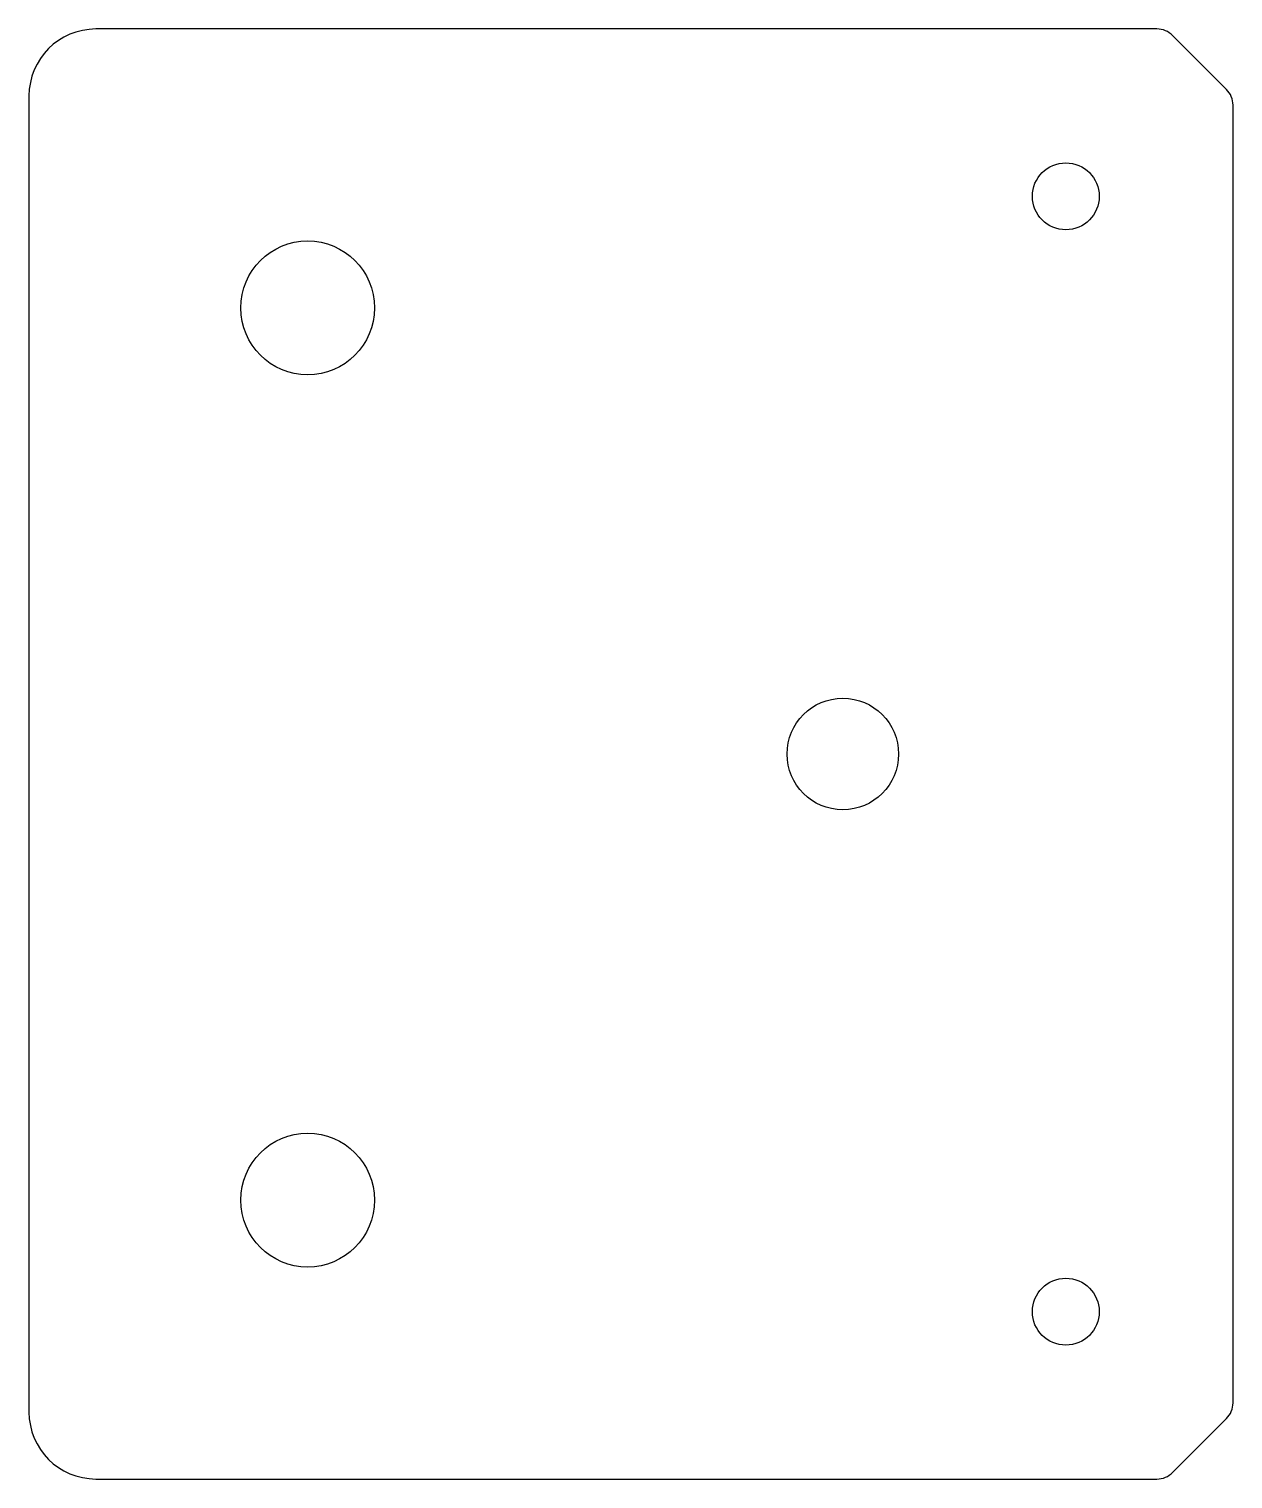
# Model space of a CAD drawing. Extents: x -27.5 to 26.5, y -32.5 to 32.5.
import ezdxf

# ---------------------------------------------------------------- set-up
doc = ezdxf.new("R2010")
doc.units = 0
doc.layers.add('Pocket010_cs', color=7, linetype='CONTINUOUS')

msp = doc.modelspace()

# ---------------------------------------------------------------- linework, layer by layer
at = {"layer": 'Pocket010_cs'}
for p, q in [((23.0858, 32.5, 0.75), (-24.5, 32.5, 0.75)), ((23.7929, 32.2071, 0.75), (26.2071, 29.7929, 0.75)), ((-27.5, 29.5, 0.75), (-27.5, -29.5, 0.75)), ((26.5, -29.0858, 0.75), (26.5, 29.0858, 0.75)), ((23.7929, -32.2071, 0.75), (26.2071, -29.7929, 0.75)), ((-24.5, -32.5, 0.75), (23.0858, -32.5, 0.75))]:
    msp.add_line(p, q, dxfattribs=at)
for centre, radius in [((19, 25), 1.5), ((-15, 20), 3), ((9, 0), 2.5), ((-15, -20), 3), ((19, -25), 1.5)]:
    msp.add_circle(centre, radius, dxfattribs=at)
for centre, radius, start, end in [((-24.5, 29.5, 0.75), 3, 90, 180), ((23.0858, 31.5, 0.75), 1, 45, 90), ((25.5, 29.0858, 0.75), 1, 0, 45), ((25.5, -29.0858, 0.75), 1, -45, 0), ((-24.5, -29.5, 0.75), 3, 180, -90), ((23.0858, -31.5, 0.75), 1, -90, -45)]:
    msp.add_arc(centre, radius, start, end, dxfattribs=at)

doc.saveas('drawing.dxf')
